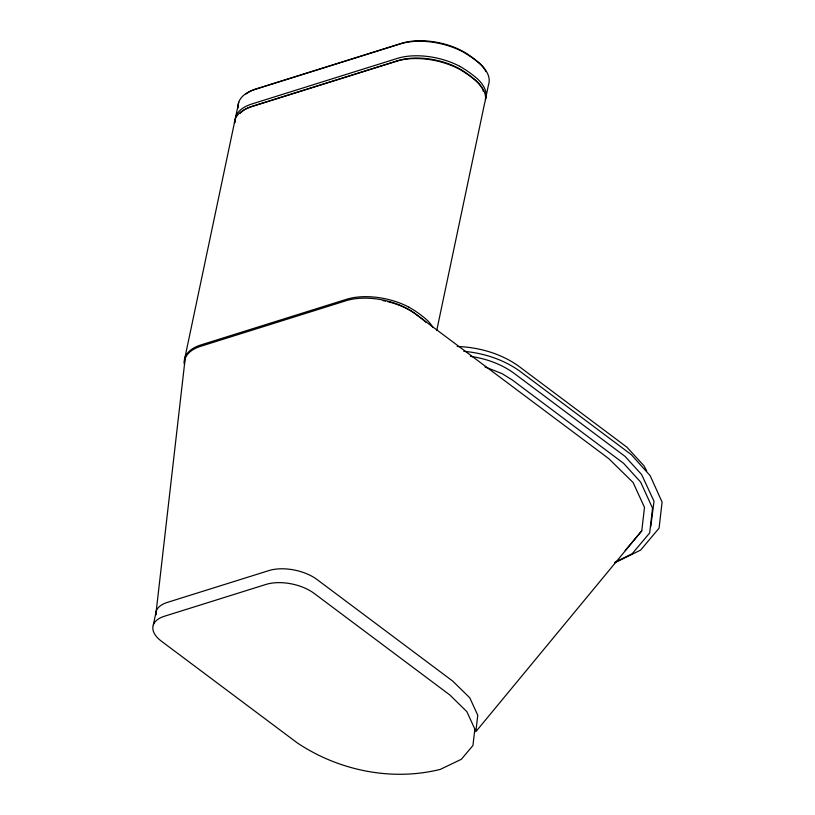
<?xml version="1.0" encoding="UTF-8"?>
<svg xmlns="http://www.w3.org/2000/svg" width="815" height="815" viewBox="0 0 815 815"><rect width="100%" height="100%" fill="white"/><g stroke="black" fill="none" stroke-linecap="round" stroke-linejoin="round"><path stroke-width="1.22" d="M185.168 358.61L155.777 615.05A34.556 17.645 11.9 0 1 167.177 602.458L268.96 570.571A34.556 17.645 11.9 0 1 316.974 579.485L452.702 681.085L469.786 697.823L477.763 715.244L475.858 731.656L641.772 530.82L644.492 507.378L633.092 482.49L608.693 458.58L414.784 313.429A49.358 25.204 11.9 0 0 346.202 300.694L200.796 346.253A49.358 25.204 11.9 0 0 184.516 364.234M184.924 357.642L235.107 119.52M235.688 116.749L238.754 102.211M153.322 624.952L156.236 611.107M436.728 330.493L484.823 102.293A50.948 26.009 11.9 0 0 472.965 78.413A88.03 44.947 11.9 0 0 459.202 69.092A50.948 26.009 11.9 0 0 396.752 61.176L251.203 106.765A50.948 26.009 11.9 0 0 234.404 122.953M650.767 526.612L654.017 501.286L641.65 474.595L625.034 456.369L513.613 372.964C500.93 363.826 485.76 358.569 470.367 356.328M625.197 550.512L641.772 530.82M614.836 562.279L632.175 553.752L649.677 532.959L652.55 508.203L640.621 482.072L623.577 463.297L512.156 379.882L501.959 373.586L484.986 366.913M614.653 562.87L640.641 550.074L659.07 528.181L662.096 502.111L650.166 475.695L631.248 454.587L519.522 370.957C503.252 359.374 483.55 353.078 463.766 351.306M457.164 346.477C478.823 347.231 500.685 353.394 518.483 366.017L626.847 447.14L643.932 465.742L646.733 470.948M246.089 93.969A49.358 25.204 11.9 0 1 256.287 88.855L401.693 43.307A49.358 25.204 11.9 0 1 470.275 56.041A85.972 43.888 11.9 0 1 475.644 60.055A49.358 25.204 11.9 0 1 486.025 71.659M238.082 108.028A50.948 26.009 11.9 0 1 254.861 89.467L400.389 43.857A50.948 26.009 11.9 0 1 462.839 51.793A88.03 44.947 11.9 0 1 476.622 61.105A50.948 26.009 11.9 0 1 488.46 84.984L485.404 99.522A50.948 26.009 11.9 0 0 473.546 75.652A88.03 44.947 11.9 0 0 459.782 66.321M240.058 113.499A49.358 25.204 11.9 0 1 244.337 109.933M245.356 109.302A49.358 25.204 11.9 0 1 252.64 106.164L398.046 60.605A49.358 25.204 11.9 0 1 466.628 73.34A85.972 43.888 11.9 0 1 471.997 77.364A49.358 25.204 11.9 0 1 481.848 87.969M482.378 88.957A49.358 25.204 11.9 0 1 483.377 91.351M235.026 122.566A50.948 26.009 11.9 0 1 251.794 104.004L397.333 58.395A50.948 26.009 11.9 0 1 459.772 66.331M383.03 300.623A49.358 25.204 11.9 0 1 385.444 301.122M387.838 301.672A49.358 25.204 11.9 0 1 415.864 314.233A85.972 43.888 11.9 0 1 421.233 318.257A49.358 25.204 11.9 0 1 425.919 322.251M432.918 327.447A50.948 26.009 11.9 0 0 422.781 316.536A88.03 44.947 11.9 0 0 409.018 307.214M184.261 363.449A50.948 26.009 11.9 0 1 201.03 344.898L346.569 299.288A50.948 26.009 11.9 0 1 409.008 307.214M474.85 729.089L472.945 745.501L461.341 759.285L440.324 769.37C391.709 781.514 338.49 770.562 297.108 742.771L161.38 641.161A34.556 17.645 11.9 0 1 164.263 616.303L266.047 584.416A34.556 17.645 11.9 0 1 314.05 593.33L449.788 694.93L466.873 711.668L474.85 729.089"/></g></svg>
